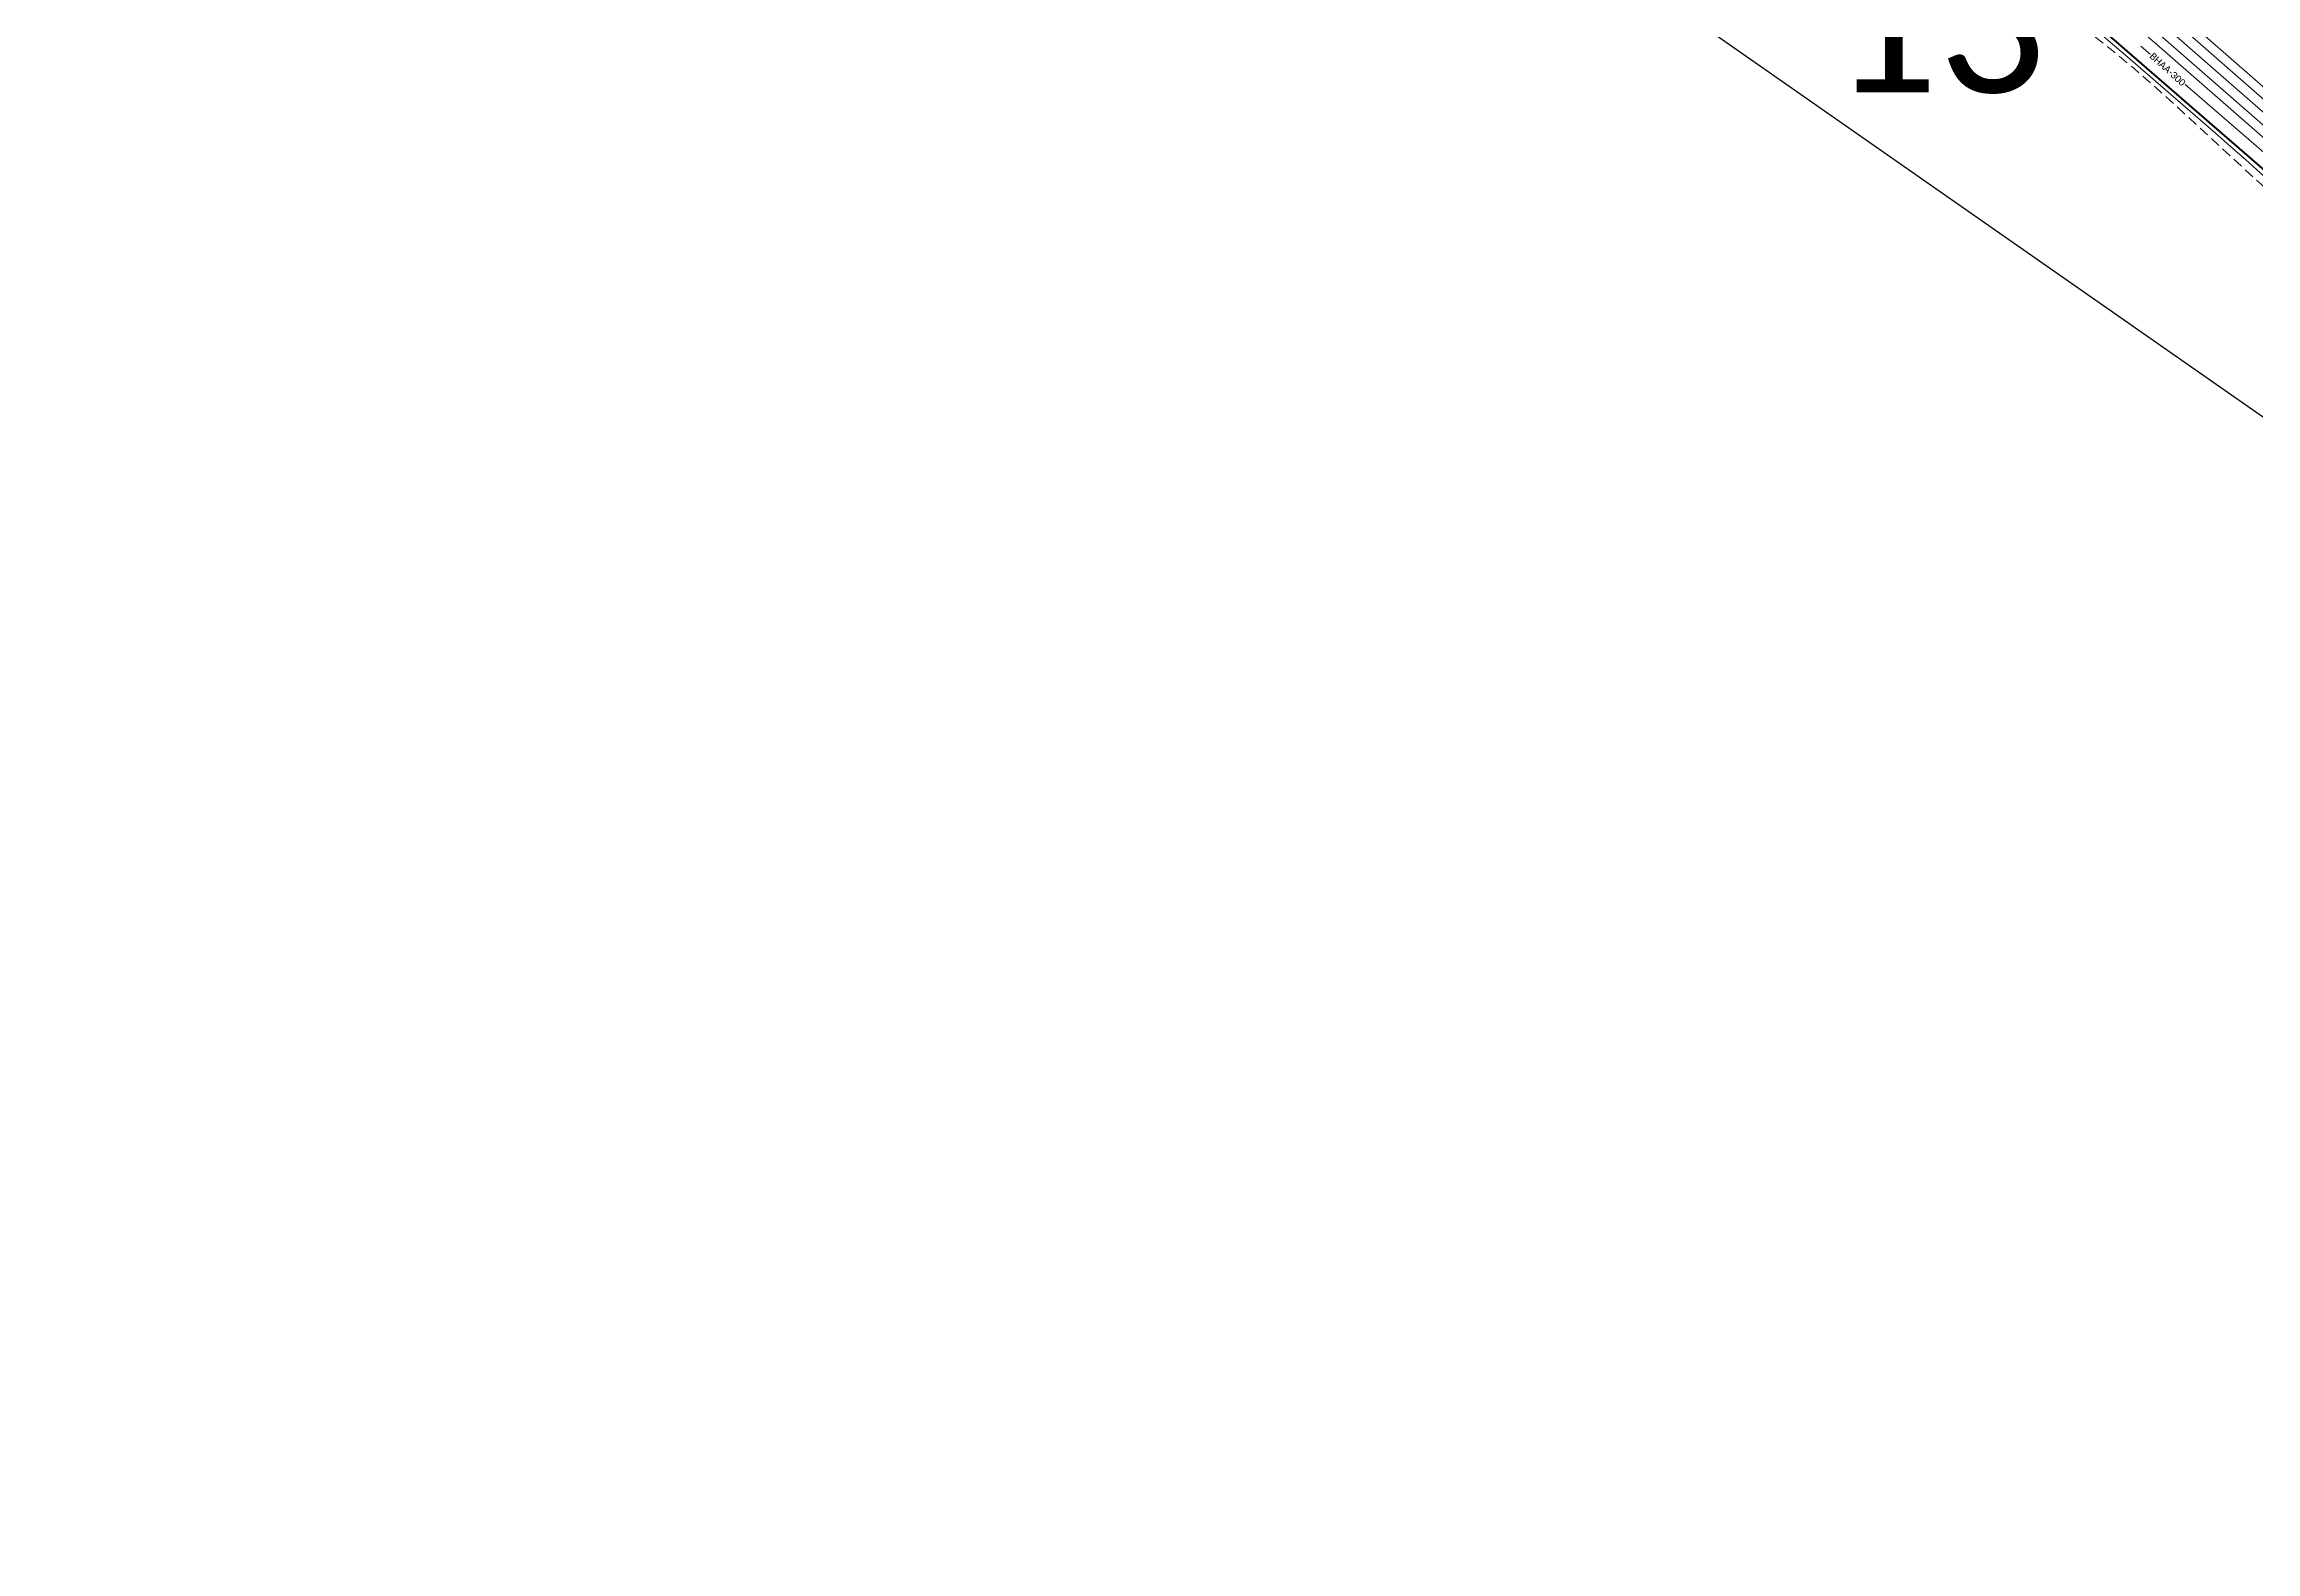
# Model space of a CAD drawing. Header units: inches. Extents: x 0 to 2372193, y 0 to 1426201.
# Drawn here: x 2367425 to 2369043, y 1420691 to 1421793 of the extents above; entities that cross this region are included whole.
import ezdxf
from ezdxf import colors
from ezdxf.entities.mleader import LeaderData, LeaderLine
from ezdxf.math import Vec2, Vec3

# ---------------------------------------------------------------- set-up
doc = ezdxf.new("R2010")
doc.units = ezdxf.units.IN
doc.header["$MEASUREMENT"] = 0
doc.linetypes.add('DASHED', pattern=[0.75, 0.5, -0.25])
for name, color, linetype in [('AERIAL CABLE EX', 5, 'Continuous'), ('ga_clayton', 7, 'Continuous'), ('Grouping_Boundary', 2, 'Continuous'), ('Right_of_Way', 7, 'Continuous')]:
    doc.layers.add(name, color=color, linetype=linetype)
doc.layers.add('PROPOSED_AERIAL', color=1, linetype='Continuous', lineweight=60)
doc.styles.add('Legend', font='calibri.ttf')
doc.styles.add('PROPOSED', font='calibri.ttf')
doc.styles.get("Standard").update_dxf_attribs({"font": 'arial.ttf'})

# ---------------------------------------------------------------- blocks, each defined once
blk = doc.blocks.new('_Open90')
at = {"color": 0, "linetype": 'ByBlock', "lineweight": -2}
for p, q in [((0, 0), (-1, 0)), ((-0.5, 0.5), (0, 0)), ((0, 0), (-0.5, -0.5))]:
    blk.add_line(p, q, dxfattribs=at)

msp = doc.modelspace()

# ---------------------------------------------------------------- linework, layer by layer
at = {"layer": 'AERIAL CABLE EX', "lineweight": 0}
for points in [[(2369879.4, 1421038.6), (2369841.2, 1421068.4), (2369678.1, 1421194.2), (2369673.2, 1421341.5), (2369496.1, 1421340), (2369360, 1421457.1), (2369214.6, 1421587.6), (2369189.3, 1421611), (2368818.1, 1421934.8), (2368665.3, 1421987.6), (2368400.2, 1422103.6), (2368323.1, 1422352.3), (2368145.1, 1422588.1), (2368006.7, 1422818), (2367869.5, 1422976.3), (2367664.1, 1423138.3), (2367549.9, 1423228.3), (2367549.5, 1423249.9), (2367556.4, 1423258.8)], [(2370008.3, 1420920), (2370005.3, 1420931.3), (2369875.1, 1421033.1), (2369836.9, 1421062.9), (2369685.6, 1421179.6), (2369680, 1421348.6), (2369477.4, 1421346.8), (2369355.4, 1421451.9), (2369209.8, 1421582.4), (2369184.5, 1421605.8), (2368814.4, 1421929.2), (2368663.1, 1421980.9), (2368411.5, 1422091), (2368329.4, 1422355.6), (2368150.9, 1422592), (2368012.4, 1422822.1), (2367874.3, 1422981.4), (2367668.4, 1423143.8), (2367556.8, 1423231.8), (2367556.4, 1423258.8)], [(2369888, 1421049.6), (2369849.8, 1421079.5), (2369663.1, 1421223.5), (2369659.7, 1421327.4), (2369533.4, 1421326.3), (2369369.2, 1421467.7), (2369224, 1421597.9), (2369198.9, 1421621.2), (2368825.5, 1421948), (2368669.5, 1422001), (2368377.8, 1422128.7), (2368310.4, 1422345.8), (2368133.5, 1422580.2), (2367995.4, 1422809.8), (2367859.8, 1422966.1), (2367655.4, 1423127.3), (2367577.3, 1423188.9), (2367584.9, 1423252.4)], [(2369429.4, 1421425.1), (2369373.8, 1421472.9), (2369228.7, 1421603.1), (2369203.6, 1421626.3), (2368828.8, 1421953.6), (2368671.7, 1422007.7), (2368366.6, 1422141.2), (2368304.1, 1422342.6), (2368127.7, 1422576.3), (2367989.7, 1422805.6), (2367854.9, 1422961), (2367651.1, 1423121.8), (2367512.6, 1423231), (2367389.1, 1423188.4)], [(2369883.7, 1421044.1), (2369845.5, 1421074), (2369670.6, 1421208.9), (2369666.5, 1421334.5), (2369514.8, 1421333.2), (2369364.6, 1421462.4), (2369219.3, 1421592.8), (2369194.1, 1421616.1), (2368821.4, 1421941.5), (2368667.4, 1421994.3), (2368389, 1422116.1), (2368316.7, 1422349.1), (2368139.3, 1422584.1), (2368001, 1422813.9), (2367864.6, 1422971.2), (2367659.8, 1423132.8), (2367534.9, 1423231.3), (2367391.5, 1423181.8)], [(2370480.2, 1420737.5), (2370287, 1420885), (2370045.3, 1420891.1), (2370008.3, 1420920), (2369832.6, 1421057.4), (2369693, 1421165), (2369686.8, 1421355.6), (2369458.7, 1421353.7), (2369350.7, 1421446.6), (2369205.1, 1421577.2), (2369179.7, 1421600.7), (2368958.8, 1421791.5)]]:
    msp.add_lwpolyline(points, dxfattribs=at).dxf.unprotected_set("ltscale", 0)
msp.add_lwpolyline([(2367650.6, 1423024), (2367698.2, 1423077.3), (2367850.9, 1422956.8), (2367984.9, 1422802.3), (2368121.4, 1422572.6), (2368296.9, 1422339.6), (2368377.5, 1422083.9), (2368650.2, 1421961.9), (2368802.6, 1421906.7, -0.014035), (2369154.2, 1421601.5), (2369470.5, 1421318.8), (2369653, 1421320.4), (2369658, 1421166.2), (2369827.7, 1421035.3), (2370032, 1420877), (2370276.5, 1420871.3), (2370467.2, 1420725.6), (2370615.4, 1420611.2), (2370846.2, 1420462.4), (2370912.9, 1420248.3), (2371254.2, 1420032.2), (2371525.8, 1420050.4), (2371661.5, 1419922.1), (2371640, 1419720.4)], format="xyb", dxfattribs=at)
at = {"layer": 'Right_of_Way', "color": 3, "linetype": 'DASHED', "lineweight": 0, "ltscale": 15}
msp.add_lwpolyline([(2368281.9, 1422048.4), (2368345.6, 1422106.2, 0.081767), (2368600.2, 1421968.6, -0.114615), (2368990.8, 1421742.1, -0.001793), (2369213.8, 1421535.4, -0.118171), (2369118.9, 1421469.5)], format="xyb", dxfattribs=at)

# ---------------------------------------------------------------- texts
at = {"layer": 'Grouping_Boundary', "style": 'PROPOSED'}
msp.add_text('13', height=100, dxfattribs=at).set_placement((2368731.5, 1421757.7))

# ---------------------------------------------------------------- leaders
at = {"layer": 'ga_clayton'}
ml = msp.add_multileader_mtext('Standard', dxfattribs=at)
ml.set_content('\\pxt10;NOTE: 749-772 UNITS COUNTS FOR\\P\\ptz;ENERGIZED EXISTING FBT FOR \\PADDRESS 748 (51995432)', color=256)
ml.set_leader_properties(color=256, linetype='ByLayer', lineweight=30)
ml.set_arrow_properties(name='OPEN90')
ml.build(insert=Vec2(0, 0))
ml.multileader.update_dxf_attribs({"leader_type": 2, "dogleg_length": 0.36, "arrow_head_size": 22.6, "scale": 5})
ctx = ml.context
ctx.base_point, ctx.scale, ctx.char_height, ctx.arrow_head_size, ctx.landing_gap_size, ctx.plane_origin = Vec3(2370638.2, 1425758.3), 5, 5.278, 22.6, 0.203, Vec3(2370622, 1425682.5)
notes = []
notes.append((ctx, [(0, (0, 0, 0), (0, 0), (1, 0), 1, [])]))
ctx.mtext.insert, ctx.mtext.width, ctx.mtext.defined_height, ctx.mtext.flow_direction = Vec3(2370638.4, 1425760.9), 154.065, 53.2, 5
ml = msp.add_multileader_mtext('Standard', dxfattribs=at)
ml.set_content('\\pxt10;NOTE: 773-778 UNITS COUNTS FOR\\P\\ptz;ENERGIZED EXISTING FBT FOR \\PADDRESS 788 (51991809)', color=256)
ml.set_leader_properties(color=256, linetype='ByLayer', lineweight=30)
ml.set_arrow_properties(name='OPEN90')
ml.build(insert=Vec2(0, 0))
ml.multileader.update_dxf_attribs({"leader_type": 2, "dogleg_length": 0.36, "arrow_head_size": 22.6, "scale": 5})
ctx = ml.context
ctx.base_point, ctx.scale, ctx.char_height, ctx.arrow_head_size, ctx.landing_gap_size, ctx.plane_origin = Vec3(2370772.5, 1425436.3), 5, 5.278, 22.6, 0.203, Vec3(2370756.3, 1425360.5)
notes.append((ctx, [(0, (0, 0, 0), (0, 0), (1, 0), 1, [])]))
ctx.mtext.insert, ctx.mtext.width, ctx.mtext.defined_height, ctx.mtext.flow_direction = Vec3(2370772.7, 1425438.9), 154.065, 53.2, 5
for ctx, leaders in notes:
    for number, flags, end, landing, length, lines in leaders:
        leader = LeaderData()
        leader.index, (leader.has_last_leader_line, leader.has_dogleg_vector, leader.attachment_direction) = number, flags
        leader.last_leader_point, leader.dogleg_vector, leader.dogleg_length = Vec3(end), Vec3(landing), length
        for number, points, colour, breaks in lines:
            line = LeaderLine()
            line.index, line.vertices, line.color, line.breaks = number, Vec3.list(points), colors.encode_raw_color(colour), breaks
            leader.lines.append(line)
        ctx.leaders.append(leader)

# ---------------------------------------------------------------- next in the draw order: texts
at = {"layer": 'AERIAL CABLE EX', "insert": (2368978.4, 1421774.6), "char_height": 5, "width": 32.473, "attachment_point": 5, "rotation": 318, "style": 'Legend', "bg_fill": 3, "box_fill_scale": 1.1, "bg_fill_color": 256, "bg_fill_transparency": 0}
msp.add_mtext('BHAA-300', dxfattribs=at)

# ---------------------------------------------------------------- next in the draw order: linework, layer by layer
at = {"layer": 'Grouping_Boundary', "const_width": 1}
msp.add_lwpolyline([(2368779.5, 1422197.4), (2368535, 1421878.4), (2369070.5, 1421504.8), (2369341.9, 1421806.4), (2369042.5, 1422044.3)], close=True, dxfattribs=at)
at = {"layer": 'PROPOSED_AERIAL', "color": 5, "lineweight": 50}
msp.add_lwpolyline([(2367609.8, 1423061.2), (2367687.9, 1423150.2), (2367886.1, 1422993.7), (2368026.2, 1422832.2), (2368163.6, 1422600.9), (2368342.7, 1422363.2), (2368438.7, 1422060.5), (2368657.9, 1421964.6), (2368807, 1421910.7), (2369171.9, 1421594.3), (2369201.7, 1421566.8)], dxfattribs=at)

doc.saveas('drawing.dxf')
